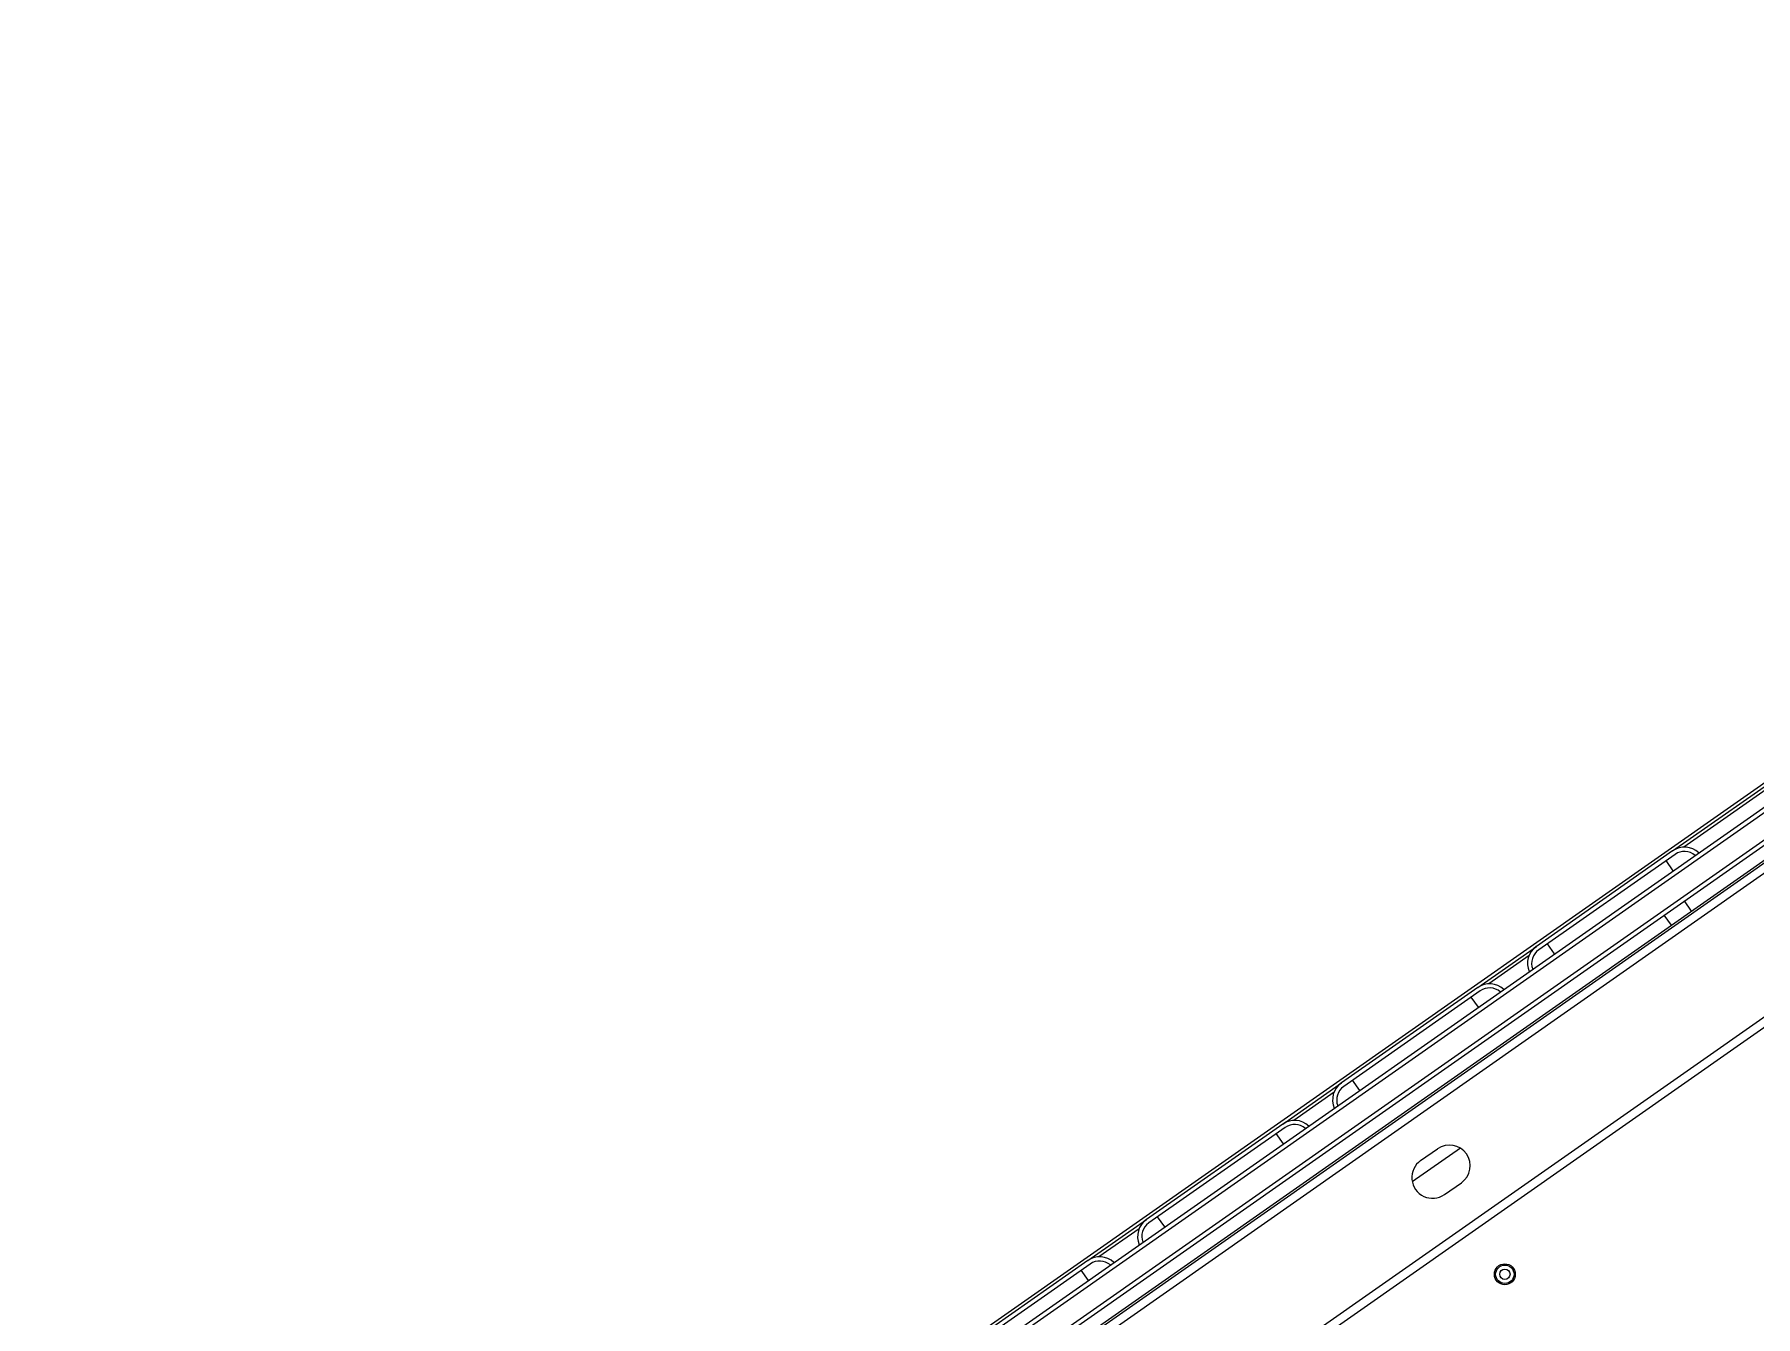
# Model space of a CAD drawing. Header units: millimetres. Extents: x 152904052 to 153933663, y 538271515 to 539240469.
# Drawn here: x 153332823 to 153333655, y 538933362 to 538933981 of the extents above; entities that cross this region are included whole.
import ezdxf

# ---------------------------------------------------------------- set-up
doc = ezdxf.new("R2010")
doc.units = ezdxf.units.MM
doc.layers.add('POWR', color=5, linetype='Continuous')

msp = doc.modelspace()

# ---------------------------------------------------------------- linework, layer by layer
at = {"layer": 'POWR', "color": 7}
for p, q in [((153334623.39, 538934255.65), (153332862.21, 538933022.46)), ((153334625.74, 538934252.29), (153332864.56, 538933019.1)), ((153334675.52, 538934217.81), (153332879.94, 538932960.53)), ((153332823.49, 538933034.17), (153333724.56, 538933665.1)), ((153333615.06, 538933586.47), (153333725.48, 538933663.79)), ((153332832.66, 538933026.31), (153333728.81, 538933653.8)), ((153332833.18, 538933029.23), (153333725.89, 538933654.31)), ((153333725.08, 538933661.56), (153333620.42, 538933588.28)), ((153332838.86, 538933017.46), (153333735.01, 538933644.95)), ((153332841.84, 538933016.98), (153333734.43, 538933641.99)), ((153332865.62, 538933026.31), (153333715.49, 538933621.4)), ((153333615.06, 538933586.47), (153333549.2, 538933540.36)), ((153333616.2, 538933584.84), (153333550.34, 538933538.72)), ((153333615.38, 538933576.94), (153333611.94, 538933581.85)), ((153333757.56, 538933570.04), (153332911.78, 538932977.82)), ((153333624.15, 538933557.44), (153333620.71, 538933562.36)), ((153333610.88, 538933555.47), (153333614.32, 538933550.56)), ((153333520.85, 538933520.51), (153333549.2, 538933540.36)), ((153333558.04, 538933536.79), (153333554.6, 538933541.7)), ((153333545.67, 538933535.94), (153333526.22, 538933522.31)), ((153333520.85, 538933520.51), (153333454.99, 538933474.4)), ((153333522, 538933518.87), (153333456.14, 538933472.76)), ((153333521.18, 538933510.98), (153333517.74, 538933515.89)), ((153333426.65, 538933454.55), (153333454.99, 538933474.4)), ((153333463.84, 538933470.83), (153333460.4, 538933475.74)), ((153333451.47, 538933469.97), (153333432.01, 538933456.35)), ((153333426.65, 538933454.55), (153333360.79, 538933408.44)), ((153333427.8, 538933452.91), (153333361.94, 538933406.8)), ((153333426.98, 538933445.02), (153333423.54, 538933449.93)), ((153333512.51, 538933442.92), (153333489.25, 538933426.64)), ((153333493.3, 538933436.89), (153333501.49, 538933442.62)), ((153333504.77, 538933420.5), (153333512.97, 538933426.24)), ((153333332.45, 538933388.59), (153333360.79, 538933408.44)), ((153333357.26, 538933404.01), (153333337.81, 538933390.39)), ((153333369.64, 538933404.87), (153333366.2, 538933409.78)), ((153333332.45, 538933388.59), (153333266.59, 538933342.48)), ((153333333.6, 538933386.95), (153333267.74, 538933340.84)), ((153333332.78, 538933379.05), (153333329.34, 538933383.97))]:
    msp.add_line(p, q, dxfattribs=at)
for radius in [5.06, 4.44, 2.5]:
    msp.add_circle((153333533.98, 538933381.99), radius, dxfattribs=at)
for centre, radius, start, end in [((153333620.79, 538933578.28), 10, 46.53696, 124.99999), ((153333620.79, 538933578.28), 8, 49.47751, 124.99999), ((153333554.93, 538933532.17), 10, 124.99999, 203.46303), ((153333554.93, 538933532.17), 8, 124.99999, 200.52248), ((153333526.59, 538933512.32), 10, 46.53696, 124.99999), ((153333526.59, 538933512.32), 8, 49.47751, 124.99999), ((153333460.73, 538933466.21), 10, 124.99999, 203.46303), ((153333460.73, 538933466.21), 8, 124.99999, 200.52248), ((153333432.39, 538933446.36), 10, 46.53696, 124.99999), ((153333432.39, 538933446.36), 8, 49.47751, 124.99999), ((153333507.23, 538933434.43), 10, 304.99999, 124.99999), ((153333499.04, 538933428.7), 10, 124.99999, 304.99999), ((153333366.53, 538933400.24), 10, 124.99999, 203.46303), ((153333366.53, 538933400.24), 8, 124.99999, 200.52248), ((153333338.18, 538933380.4), 10, 46.53696, 124.99999), ((153333338.18, 538933380.4), 8, 49.47751, 124.99999)]:
    msp.add_arc(centre, radius, start, end, dxfattribs=at)

doc.saveas('drawing.dxf')
